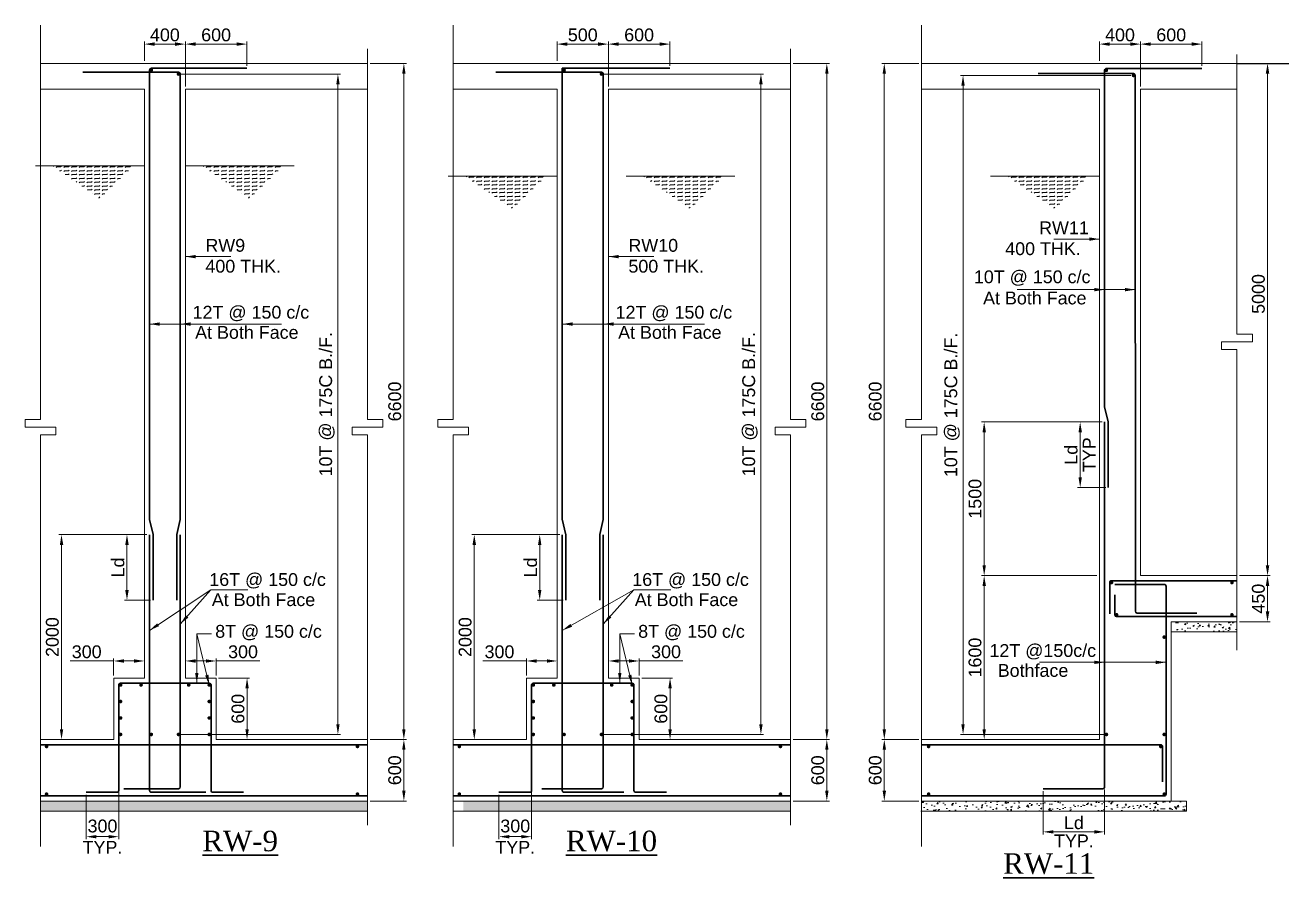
# Model space of a CAD drawing. Header units: millimetres. Extents: x 99112 to 332273, y 431815 to 552227.
# Drawn here: x 265360 to 277627, y 480786 to 489109 of the extents above; entities that cross this region are included whole.
import ezdxf

# ---------------------------------------------------------------- set-up
doc = ezdxf.new("R2010")
doc.units = ezdxf.units.MM
doc.header["$LTSCALE"] = 100
doc.header["$MEASUREMENT"] = 0
doc.linetypes.add('HIDDEN', pattern=[0.375, 0.25, -0.125])
for name, color, linetype, lineweight in [('CONCRETE', 7, 'Continuous', 20), ('DIM', 8, 'Continuous', 13), ('DONUT', 2, 'Continuous', 20), ('MAIN TEXT', 6, 'Continuous', 30), ('P.C.C HATCH', 8, 'Continuous', 20), ('REINF', 4, 'Continuous', 30), ('S- LEVEL', 1, 'Continuous', 25), ('TEXT', 255, 'Continuous', 25), ('WATER LVL', 5, 'HIDDEN', 13)]:
    doc.layers.add(name, color=color, linetype=linetype, lineweight=lineweight)
doc.styles.add('ARIAL', font='arial.ttf')
doc.styles.add('TIMES NEW ROMAN', font='times.ttf', dxfattribs={"width": 0.8, "height": 12})
doc.dimstyles.new('50', dxfattribs={"dimscale": 50, "dimtxt": 2.5, "dimasz": 2, "dimexe": 0.5, "dimexo": 0.5, "dimgap": 0.5, "dimtad": 1, "dimdec": 0, "dimzin": 3, "dimdsep": 46, "dimtxsty": 'ARIAL', "dimcen": 0, "dimdle": 1, "dimclrd": 256, "dimclre": 256, "dimclrt": 7, "dimadec": 0, "dimazin": 0, "dimtfac": 1, "dimtdec": 0, "dimtmove": 0, "dimatfit": 3, "dimfxl": 0, "dimtolj": 1, "dimtzin": 0, "dimlwd": -1, "dimlwe": -1, "dimarcsym": 0})

# ---------------------------------------------------------------- blocks, each defined once
blk = doc.blocks.new('*D481')
at = {"layer": 'DIM', "transparency": 16777216}
for p, q in [((274083, 488736), (273721, 488736)), ((273746, 488636), (273746, 482236)), ((274083, 482136), (273721, 482136))]:
    blk.add_line(p, q, dxfattribs=at)
for points in [[(273763, 488636), (273730, 488636), (273746, 488736)], [(273730, 482236), (273763, 482236), (273746, 482136)]]:
    blk.add_solid(points, dxfattribs=at)
at = {"layer": 'DIM', "color": 7, "transparency": 16777216, "insert": (273658, 485436), "char_height": 125, "attachment_point": 5, "rotation": 90, "style": 'ARIAL'}
blk.add_mtext('\\A1;6600', dxfattribs=at)
blk = doc.blocks.new('*D476')
at = {"layer": 'DIM', "transparency": 16777216}
for p, q in [((275822, 483736), (274696, 483736)), ((274721, 483636), (274721, 482236)), ((275822, 482136), (274696, 482136))]:
    blk.add_line(p, q, dxfattribs=at)
for points in [[(274738, 483636), (274705, 483636), (274721, 483736)], [(274705, 482236), (274738, 482236), (274721, 482136)]]:
    blk.add_solid(points, dxfattribs=at)
at = {"layer": 'DIM', "color": 7, "transparency": 16777216, "insert": (274632, 482936), "char_height": 125, "attachment_point": 5, "rotation": 90, "style": 'ARIAL'}
blk.add_mtext('\\A1;1600', dxfattribs=at)
blk = doc.blocks.new('*D482')
at = {"layer": 'DIM', "transparency": 16777216}
for p, q in [((274083, 482136), (273721, 482136)), ((273746, 482036), (273746, 481636)), ((274083, 481536), (273721, 481536))]:
    blk.add_line(p, q, dxfattribs=at)
for points in [[(273763, 482036), (273730, 482036), (273746, 482136)], [(273730, 481636), (273763, 481636), (273746, 481536)]]:
    blk.add_solid(points, dxfattribs=at)
at = {"layer": 'DIM', "color": 7, "transparency": 16777216, "insert": (273658, 481836), "char_height": 125, "attachment_point": 5, "rotation": 90, "style": 'ARIAL'}
blk.add_mtext('\\A1;600', dxfattribs=at)
blk = doc.blocks.new('*D472')
at = {"layer": 'DIM', "transparency": 16777216}
for p, q in [((275847, 488761), (275847, 488949)), ((276147, 488924), (275947, 488924)), ((276247, 488511), (276247, 488949))]:
    blk.add_line(p, q, dxfattribs=at)
for points in [[(275947, 488941), (275947, 488907), (275847, 488924)], [(276147, 488907), (276147, 488941), (276247, 488924)]]:
    blk.add_solid(points, dxfattribs=at)
at = {"layer": 'DIM', "color": 7, "transparency": 16777216, "insert": (276047, 489013), "char_height": 125, "attachment_point": 5, "style": 'ARIAL'}
blk.add_mtext('\\A1;400', dxfattribs=at)
blk = doc.blocks.new('*D473')
at = {"layer": 'DIM', "transparency": 16777216}
for p, q in [((276247, 488761), (276247, 488949)), ((276347, 488924), (276747, 488924)), ((276847, 488713), (276847, 488949))]:
    blk.add_line(p, q, dxfattribs=at)
for points in [[(276347, 488941), (276347, 488907), (276247, 488924)], [(276747, 488907), (276747, 488941), (276847, 488924)]]:
    blk.add_solid(points, dxfattribs=at)
at = {"layer": 'DIM', "color": 7, "transparency": 16777216, "insert": (276547, 489013), "char_height": 125, "attachment_point": 5, "style": 'ARIAL'}
blk.add_mtext('\\A1;600', dxfattribs=at)
blk = doc.blocks.new('*D479')
at = {"layer": 'DIM', "transparency": 16777216}
for p, q in [((277214, 488736), (277512, 488736)), ((277487, 488636), (277487, 483836)), ((277214, 483736), (277512, 483736))]:
    blk.add_line(p, q, dxfattribs=at)
for points in [[(277504, 488636), (277470, 488636), (277487, 488736)], [(277470, 483836), (277504, 483836), (277487, 483736)]]:
    blk.add_solid(points, dxfattribs=at)
at = {"layer": 'DIM', "color": 7, "transparency": 16777216, "insert": (277398, 486485), "char_height": 125, "attachment_point": 5, "rotation": 90, "style": 'ARIAL'}
blk.add_mtext('\\A1;5000', dxfattribs=at)
blk = doc.blocks.new('*D480')
at = {"layer": 'DIM', "transparency": 16777216}
for p, q in [((277214, 483736), (277512, 483736)), ((277487, 483636), (277487, 483386)), ((277214, 483286), (277512, 483286))]:
    blk.add_line(p, q, dxfattribs=at)
for points in [[(277504, 483636), (277470, 483636), (277487, 483736)], [(277470, 483386), (277504, 483386), (277487, 483286)]]:
    blk.add_solid(points, dxfattribs=at)
at = {"layer": 'DIM', "color": 7, "transparency": 16777216, "insert": (277398, 483511), "char_height": 125, "attachment_point": 5, "rotation": 90, "style": 'ARIAL'}
blk.add_mtext('\\A1;450', dxfattribs=at)
blk = doc.blocks.new('*D483')
at = {"layer": 'DIM', "transparency": 16777216}
for p, q in [((276154, 488618), (274490, 488618)), ((274515, 488518), (274515, 482286)), ((275889, 482186), (274490, 482186))]:
    blk.add_line(p, q, dxfattribs=at)
for points in [[(274531, 488518), (274498, 488518), (274515, 488618)], [(274498, 482286), (274531, 482286), (274515, 482186)]]:
    blk.add_solid(points, dxfattribs=at)
at = {"layer": 'DIM', "color": 7, "transparency": 16777216, "insert": (274408, 485402), "char_height": 125, "attachment_point": 5, "rotation": 90, "style": 'ARIAL'}
blk.add_mtext('\\A1;10T @ 175C B./F.', dxfattribs=at)
blk = doc.blocks.new('*D689')
at = {"layer": 'DIM', "transparency": 16777216}
for p, q in [((266524, 488761), (266524, 488949)), ((266824, 488924), (266624, 488924)), ((266924, 488511), (266924, 488949))]:
    blk.add_line(p, q, dxfattribs=at)
for points in [[(266624, 488941), (266624, 488907), (266524, 488924)], [(266824, 488907), (266824, 488941), (266924, 488924)]]:
    blk.add_solid(points, dxfattribs=at)
at = {"layer": 'DIM', "color": 7, "transparency": 16777216, "insert": (266724, 489013), "char_height": 125, "attachment_point": 5, "style": 'ARIAL'}
blk.add_mtext('\\A1;400', dxfattribs=at)
blk = doc.blocks.new('*D690')
at = {"layer": 'DIM', "transparency": 16777216}
for p, q in [((266924, 488761), (266924, 488949)), ((267024, 488924), (267424, 488924)), ((267524, 488713), (267524, 488949))]:
    blk.add_line(p, q, dxfattribs=at)
for points in [[(267024, 488941), (267024, 488907), (266924, 488924)], [(267424, 488907), (267424, 488941), (267524, 488924)]]:
    blk.add_solid(points, dxfattribs=at)
at = {"layer": 'DIM', "color": 7, "transparency": 16777216, "insert": (267224, 489013), "char_height": 125, "attachment_point": 5, "style": 'ARIAL'}
blk.add_mtext('\\A1;600', dxfattribs=at)
blk = doc.blocks.new('*D688')
at = {"layer": 'DIM', "transparency": 16777216}
for p, q in [((266924, 482761), (266924, 482928)), ((267024, 482903), (267124, 482903)), ((267224, 482761), (267224, 482928)), ((267224, 482903), (267650, 482903))]:
    blk.add_line(p, q, dxfattribs=at)
for points in [[(267024, 482919), (267024, 482886), (266924, 482903)], [(267124, 482886), (267124, 482919), (267224, 482903)]]:
    blk.add_solid(points, dxfattribs=at)
at = {"layer": 'DIM', "color": 7, "transparency": 16777216, "insert": (267487, 482992), "char_height": 125, "attachment_point": 5, "style": 'ARIAL'}
blk.add_mtext('\\A1;300', dxfattribs=at)
blk = doc.blocks.new('*D685')
at = {"layer": 'DIM', "transparency": 16777216}
for p, q in [((268727, 488736), (269082, 488736)), ((269057, 488636), (269057, 482236)), ((268727, 482136), (269082, 482136))]:
    blk.add_line(p, q, dxfattribs=at)
for points in [[(269073, 488636), (269040, 488636), (269057, 488736)], [(269040, 482236), (269073, 482236), (269057, 482136)]]:
    blk.add_solid(points, dxfattribs=at)
at = {"layer": 'DIM', "color": 7, "transparency": 16777216, "insert": (268968, 485436), "char_height": 125, "attachment_point": 5, "rotation": 90, "style": 'ARIAL'}
blk.add_mtext('\\A1;6600', dxfattribs=at)
blk = doc.blocks.new('*D686')
at = {"layer": 'DIM', "transparency": 16777216}
for p, q in [((266882, 488632), (268438, 488632)), ((268413, 488532), (268413, 482286)), ((266882, 482186), (268438, 482186))]:
    blk.add_line(p, q, dxfattribs=at)
for points in [[(268430, 488532), (268397, 488532), (268413, 488632)], [(268397, 482286), (268430, 482286), (268413, 482186)]]:
    blk.add_solid(points, dxfattribs=at)
at = {"layer": 'DIM', "color": 7, "transparency": 16777216, "insert": (268306, 485409), "char_height": 125, "attachment_point": 5, "rotation": 90, "style": 'ARIAL'}
blk.add_mtext('\\A1;10T @ 175C B./F.', dxfattribs=at)
blk = doc.blocks.new('*D687')
at = {"layer": 'DIM', "transparency": 16777216}
for p, q in [((268727, 482136), (269082, 482136)), ((269057, 481636), (269057, 482036)), ((268727, 481536), (269082, 481536))]:
    blk.add_line(p, q, dxfattribs=at)
for points in [[(269073, 482036), (269040, 482036), (269057, 482136)], [(269040, 481636), (269073, 481636), (269057, 481536)]]:
    blk.add_solid(points, dxfattribs=at)
at = {"layer": 'DIM', "color": 7, "transparency": 16777216, "insert": (268968, 481836), "char_height": 125, "attachment_point": 5, "rotation": 90, "style": 'ARIAL'}
blk.add_mtext('\\A1;600', dxfattribs=at)
blk = doc.blocks.new('*D691')
at = {"layer": 'DIM', "transparency": 16777216}
for p, q in [((266549, 484136), (265690, 484136)), ((265715, 482236), (265715, 484036)), ((265842, 482136), (265690, 482136))]:
    blk.add_line(p, q, dxfattribs=at)
for points in [[(265732, 484036), (265699, 484036), (265715, 484136)], [(265699, 482236), (265732, 482236), (265715, 482136)]]:
    blk.add_solid(points, dxfattribs=at)
at = {"layer": 'DIM', "color": 7, "transparency": 16777216, "insert": (265626, 483136), "char_height": 125, "attachment_point": 5, "rotation": 90, "style": 'ARIAL'}
blk.add_mtext('\\A1;2000', dxfattribs=at)
blk = doc.blocks.new('*D692')
at = {"layer": 'DIM', "transparency": 16777216}
for p, q in [((266549, 484136), (266329, 484136)), ((266354, 484036), (266354, 483596)), ((266584, 483496), (266329, 483496))]:
    blk.add_line(p, q, dxfattribs=at)
for points in [[(266371, 484036), (266337, 484036), (266354, 484136)], [(266337, 483596), (266371, 483596), (266354, 483496)]]:
    blk.add_solid(points, dxfattribs=at)
at = {"layer": 'DIM', "color": 7, "transparency": 16777216, "insert": (266266, 483816), "char_height": 125, "attachment_point": 5, "rotation": 90, "style": 'ARIAL'}
blk.add_mtext('\\A1;Ld', dxfattribs=at)
blk = doc.blocks.new('*D693')
at = {"layer": 'DIM', "transparency": 16777216}
for p, q in [((267249, 482736), (267551, 482736)), ((267526, 482636), (267526, 482236)), ((267249, 482136), (267551, 482136))]:
    blk.add_line(p, q, dxfattribs=at)
for points in [[(267543, 482636), (267510, 482636), (267526, 482736)], [(267510, 482236), (267543, 482236), (267526, 482136)]]:
    blk.add_solid(points, dxfattribs=at)
at = {"layer": 'DIM', "color": 7, "transparency": 16777216, "insert": (267438, 482436), "char_height": 125, "attachment_point": 5, "rotation": 90, "style": 'ARIAL'}
blk.add_mtext('\\A1;600', dxfattribs=at)
blk = doc.blocks.new('*D695')
at = {"layer": 'DIM', "transparency": 16777216}
for p, q in [((266224, 482903), (265799, 482903)), ((266224, 482761), (266224, 482928)), ((266424, 482903), (266324, 482903)), ((266524, 482761), (266524, 482928))]:
    blk.add_line(p, q, dxfattribs=at)
for points in [[(266324, 482919), (266324, 482886), (266224, 482903)], [(266424, 482886), (266424, 482919), (266524, 482903)]]:
    blk.add_solid(points, dxfattribs=at)
at = {"layer": 'DIM', "color": 7, "transparency": 16777216, "insert": (265961, 482992), "char_height": 125, "attachment_point": 5, "style": 'ARIAL'}
blk.add_mtext('\\A1;300', dxfattribs=at)
blk = doc.blocks.new('*D712')
at = {"layer": 'DIM', "transparency": 16777216}
for p, q in [((270553, 488761), (270553, 488949)), ((270953, 488924), (270653, 488924)), ((271053, 488511), (271053, 488949))]:
    blk.add_line(p, q, dxfattribs=at)
for points in [[(270653, 488941), (270653, 488907), (270553, 488924)], [(270953, 488907), (270953, 488941), (271053, 488924)]]:
    blk.add_solid(points, dxfattribs=at)
at = {"layer": 'DIM', "color": 7, "transparency": 16777216, "insert": (270803, 489013), "char_height": 125, "attachment_point": 5, "style": 'ARIAL'}
blk.add_mtext('\\A1;500', dxfattribs=at)
blk = doc.blocks.new('*D717')
at = {"layer": 'DIM', "transparency": 16777216}
for p, q in [((271053, 488761), (271053, 488949)), ((271153, 488924), (271553, 488924)), ((271653, 488713), (271653, 488949))]:
    blk.add_line(p, q, dxfattribs=at)
for points in [[(271153, 488941), (271153, 488907), (271053, 488924)], [(271553, 488907), (271553, 488941), (271653, 488924)]]:
    blk.add_solid(points, dxfattribs=at)
at = {"layer": 'DIM', "color": 7, "transparency": 16777216, "insert": (271353, 489013), "char_height": 125, "attachment_point": 5, "style": 'ARIAL'}
blk.add_mtext('\\A1;600', dxfattribs=at)
blk = doc.blocks.new('*D713')
at = {"layer": 'DIM', "transparency": 16777216}
for p, q in [((271053, 482761), (271053, 482928)), ((271153, 482903), (271253, 482903)), ((271353, 482761), (271353, 482928)), ((271353, 482903), (271779, 482903))]:
    blk.add_line(p, q, dxfattribs=at)
for points in [[(271153, 482919), (271153, 482886), (271053, 482903)], [(271253, 482886), (271253, 482919), (271353, 482903)]]:
    blk.add_solid(points, dxfattribs=at)
at = {"layer": 'DIM', "color": 7, "transparency": 16777216, "insert": (271616, 482992), "char_height": 125, "attachment_point": 5, "style": 'ARIAL'}
blk.add_mtext('\\A1;300', dxfattribs=at)
blk = doc.blocks.new('*D714')
at = {"layer": 'DIM', "transparency": 16777216}
for p, q in [((272856, 488736), (273210, 488736)), ((273185, 488636), (273185, 482236)), ((272856, 482136), (273210, 482136))]:
    blk.add_line(p, q, dxfattribs=at)
for points in [[(273202, 488636), (273169, 488636), (273185, 488736)], [(273169, 482236), (273202, 482236), (273185, 482136)]]:
    blk.add_solid(points, dxfattribs=at)
at = {"layer": 'DIM', "color": 7, "transparency": 16777216, "insert": (273097, 485436), "char_height": 125, "attachment_point": 5, "rotation": 90, "style": 'ARIAL'}
blk.add_mtext('\\A1;6600', dxfattribs=at)
blk = doc.blocks.new('*D715')
at = {"layer": 'DIM', "transparency": 16777216}
for p, q in [((271011, 488632), (272567, 488632)), ((272542, 488532), (272542, 482286)), ((271010, 482186), (272567, 482186))]:
    blk.add_line(p, q, dxfattribs=at)
for points in [[(272559, 488532), (272525, 488532), (272542, 488632)], [(272525, 482286), (272559, 482286), (272542, 482186)]]:
    blk.add_solid(points, dxfattribs=at)
at = {"layer": 'DIM', "color": 7, "transparency": 16777216, "insert": (272435, 485409), "char_height": 125, "attachment_point": 5, "rotation": 90, "style": 'ARIAL'}
blk.add_mtext('\\A1;10T @ 175C B./F.', dxfattribs=at)
blk = doc.blocks.new('*D716')
at = {"layer": 'DIM', "transparency": 16777216}
for p, q in [((272856, 482136), (273210, 482136)), ((273185, 481636), (273185, 482036)), ((272856, 481536), (273210, 481536))]:
    blk.add_line(p, q, dxfattribs=at)
for points in [[(273202, 482036), (273169, 482036), (273185, 482136)], [(273169, 481636), (273202, 481636), (273185, 481536)]]:
    blk.add_solid(points, dxfattribs=at)
at = {"layer": 'DIM', "color": 7, "transparency": 16777216, "insert": (273097, 481836), "char_height": 125, "attachment_point": 5, "rotation": 90, "style": 'ARIAL'}
blk.add_mtext('\\A1;600', dxfattribs=at)
blk = doc.blocks.new('*D718')
at = {"layer": 'DIM', "transparency": 16777216}
for p, q in [((270578, 484136), (269719, 484136)), ((269744, 482236), (269744, 484036)), ((269871, 482136), (269719, 482136))]:
    blk.add_line(p, q, dxfattribs=at)
for points in [[(269761, 484036), (269727, 484036), (269744, 484136)], [(269727, 482236), (269761, 482236), (269744, 482136)]]:
    blk.add_solid(points, dxfattribs=at)
at = {"layer": 'DIM', "color": 7, "transparency": 16777216, "insert": (269655, 483136), "char_height": 125, "attachment_point": 5, "rotation": 90, "style": 'ARIAL'}
blk.add_mtext('\\A1;2000', dxfattribs=at)
blk = doc.blocks.new('*D719')
at = {"layer": 'DIM', "transparency": 16777216}
for p, q in [((270578, 484136), (270358, 484136)), ((270383, 484036), (270383, 483596)), ((270613, 483496), (270358, 483496))]:
    blk.add_line(p, q, dxfattribs=at)
for points in [[(270399, 484036), (270366, 484036), (270383, 484136)], [(270366, 483596), (270399, 483596), (270383, 483496)]]:
    blk.add_solid(points, dxfattribs=at)
at = {"layer": 'DIM', "color": 7, "transparency": 16777216, "insert": (270294, 483816), "char_height": 125, "attachment_point": 5, "rotation": 90, "style": 'ARIAL'}
blk.add_mtext('\\A1;Ld', dxfattribs=at)
blk = doc.blocks.new('*D720')
at = {"layer": 'DIM', "transparency": 16777216}
for p, q in [((271378, 482736), (271680, 482736)), ((271655, 482636), (271655, 482236)), ((271378, 482136), (271680, 482136))]:
    blk.add_line(p, q, dxfattribs=at)
for points in [[(271672, 482636), (271638, 482636), (271655, 482736)], [(271638, 482236), (271672, 482236), (271655, 482136)]]:
    blk.add_solid(points, dxfattribs=at)
at = {"layer": 'DIM', "color": 7, "transparency": 16777216, "insert": (271566, 482436), "char_height": 125, "attachment_point": 5, "rotation": 90, "style": 'ARIAL'}
blk.add_mtext('\\A1;600', dxfattribs=at)
blk = doc.blocks.new('*D721')
at = {"layer": 'DIM', "transparency": 16777216}
for p, q in [((270253, 482903), (269827, 482903)), ((270253, 482761), (270253, 482928)), ((270453, 482903), (270353, 482903)), ((270553, 482761), (270553, 482928))]:
    blk.add_line(p, q, dxfattribs=at)
for points in [[(270353, 482919), (270353, 482886), (270253, 482903)], [(270453, 482886), (270453, 482919), (270553, 482903)]]:
    blk.add_solid(points, dxfattribs=at)
at = {"layer": 'DIM', "color": 7, "transparency": 16777216, "insert": (269990, 482992), "char_height": 125, "attachment_point": 5, "style": 'ARIAL'}
blk.add_mtext('\\A1;300', dxfattribs=at)
blk = doc.blocks.new('*D722')
at = {"layer": 'DIM', "transparency": 16777216}
for p, q in [((275822, 485236), (274696, 485236)), ((274721, 483836), (274721, 485136)), ((275822, 483736), (274696, 483736))]:
    blk.add_line(p, q, dxfattribs=at)
for points in [[(274738, 485136), (274705, 485136), (274721, 485236)], [(274705, 483836), (274738, 483836), (274721, 483736)]]:
    blk.add_solid(points, dxfattribs=at)
at = {"layer": 'DIM', "color": 7, "transparency": 16777216, "insert": (274632, 484486), "char_height": 125, "attachment_point": 5, "rotation": 90, "style": 'ARIAL'}
blk.add_mtext('\\A1;1500', dxfattribs=at)
blk = doc.blocks.new('*D881')
at = {"layer": 'DIM', "transparency": 16777216}
for p, q in [((265956, 481596), (265956, 481163)), ((266274, 481679), (266274, 481163)), ((266056, 481188), (266174, 481188))]:
    blk.add_line(p, q, dxfattribs=at)
for points in [[(266056, 481204), (266056, 481171), (265956, 481188)], [(266174, 481171), (266174, 481204), (266274, 481188)]]:
    blk.add_solid(points, dxfattribs=at)
at = {"layer": 'DIM', "color": 7, "transparency": 16777216, "insert": (266115, 481188), "char_height": 125, "attachment_point": 5, "style": 'ARIAL'}
blk.add_mtext('\\A1;300\\PTYP.', dxfattribs=at)
blk = doc.blocks.new('*D882')
at = {"layer": 'DIM', "transparency": 16777216}
for p, q in [((269985, 481596), (269985, 481163)), ((270303, 481679), (270303, 481163)), ((270085, 481188), (270203, 481188))]:
    blk.add_line(p, q, dxfattribs=at)
for points in [[(270085, 481204), (270085, 481171), (269985, 481188)], [(270203, 481171), (270203, 481204), (270303, 481188)]]:
    blk.add_solid(points, dxfattribs=at)
at = {"layer": 'DIM', "color": 7, "transparency": 16777216, "insert": (270144, 481188), "char_height": 125, "attachment_point": 5, "style": 'ARIAL'}
blk.add_mtext('\\A1;300\\PTYP.', dxfattribs=at)
blk = doc.blocks.new('*D883')
at = {"layer": 'DIM', "transparency": 16777216}
for p, q in [((275297, 481631), (275297, 481210)), ((275897, 481648), (275897, 481210)), ((275397, 481235), (275797, 481235))]:
    blk.add_line(p, q, dxfattribs=at)
for points in [[(275397, 481251), (275397, 481218), (275297, 481235)], [(275797, 481218), (275797, 481251), (275897, 481235)]]:
    blk.add_solid(points, dxfattribs=at)
at = {"layer": 'DIM', "color": 7, "transparency": 16777216, "char_height": 125, "attachment_point": 5, "style": 'ARIAL'}
for s, insert in [('\\A1;Ld', (275597, 481323)), ('TYP.', (275597, 481147))]:
    blk.add_mtext(s, dxfattribs=dict(at, insert=insert))
blk = doc.blocks.new('*D884')
at = {"layer": 'DIM', "transparency": 16777216}
for p, q in [((275872, 485236), (275633, 485236)), ((275658, 485136), (275658, 484696)), ((275907, 484596), (275633, 484596))]:
    blk.add_line(p, q, dxfattribs=at)
for points in [[(275675, 485136), (275642, 485136), (275658, 485236)], [(275642, 484696), (275675, 484696), (275658, 484596)]]:
    blk.add_solid(points, dxfattribs=at)
at = {"layer": 'DIM', "color": 7, "transparency": 16777216, "char_height": 125, "attachment_point": 5, "rotation": 90, "style": 'ARIAL'}
for s, insert in [('TYP', (275746, 484916)), ('\\A1;Ld', (275570, 484916))]:
    blk.add_mtext(s, dxfattribs=dict(at, insert=insert))

msp = doc.modelspace()

# ---------------------------------------------------------------- hatches: boundary and pattern name
at = {"layer": 'P.C.C HATCH'}
h = msp.add_hatch(dxfattribs=at)
h.set_pattern_fill('AR-CONC', color=256, scale=20, style=0)
h.set_pattern_definition([(50, (-38178.86, 26365.67), (143.452037, -12.550427), [15, -165]), (355, (-38178.86, 26365.67), (-27.750267, 150.438427), [12, -132]), (100.4514, (-38166.91, 26364.62), (115.701876, 137.88791), [12.748038, -140.228422]), (46.1842, (-38178.86, 26405.67), (213.44821, -33.103803), [22.5, -247.5]), (96.6356, (-38161.07, 26402.91), (186.93254, 194.823574), [19.12206, -210.3426]), (351.1842, (-38178.86, 26405.67), (186.93239, 194.82372), [18, -198]), (21, (-38158.86, 26395.67), (119.38141, -80.523778), [15, -165]), (326, (-38158.86, 26395.67), (48.663066, 145.03001), [12, -132]), (71.4514, (-38148.91, 26388.96), (168.044526, 64.5061), [12.748038, -140.228422]), (37.5, (-38178.86, 26365.67), (2.431971, 66.578771), [0, -130.4, 0, -134, 0, -132.5]), (7.5, (-38178.86, 26365.67), (52.6139075, 78.882342), [0, -76.4, 0, -127.4, 0, -50.5]), (327.5, (-38223.46, 26365.67), (106.764487, -4.5109743), [0, -50, 0, -156, 0, -207]), (317.5, (-38243.46, 26365.67), (116.637234, 20.020996), [0, -65, 0, -103.6, 0, -147])])
h.paths.add_polyline_path([(277188.8, 483285.7), (276546.6, 483285.7), (276546.6, 483185.7), (277188.8, 483185.7)])
h = msp.add_hatch(dxfattribs=at)
h.set_pattern_fill('AR-CONC', color=256, scale=20, style=0)
h.set_pattern_definition([(50, (201596.95, 509170.81), (143.45204, -12.55043), [15, -165]), (355, (201596.95, 509170.8), (-27.75027, 150.43843), [12, -132]), (100.4514, (201608.9, 509169.76), (115.70188, 137.8879), [12.74804, -140.22842]), (46.1842, (201596.95, 509210.8), (213.4482, -33.1038), [22.5, -247.5]), (96.6356, (201614.73, 509208.05), (186.93254, 194.8236), [19.12206, -210.3426]), (351.1842, (201596.95, 509210.8), (186.9324, 194.8237), [18, -198]), (21, (201616.95, 509200.81), (119.38141, -80.52378), [15, -165]), (326, (201616.95, 509200.8), (48.66307, 145.03), [12, -132]), (71.4514, (201626.9, 509194.1), (168.04453, 64.5061), [12.74804, -140.22842]), (37.5, (201596.946, 509170.806), (2.43197, 66.57877), [0, -130.4, 0, -134, 0, -132.5]), (7.5, (201596.946, 509170.806), (52.61391, 78.88234), [0, -76.4, 0, -127.4, 0, -50.5]), (327.5, (201552.346, 509170.806), (106.764487, -4.510974), [0, -50, 0, -156, 0, -207]), (317.5, (201532.35, 509170.81), (116.63723, 20.021), [0, -65, 0, -103.6, 0, -147])])
h.paths.add_polyline_path([(268702, 481535.7), (265510, 481535.7), (265510, 481435.7), (268702, 481435.7)])
h.paths.add_polyline_path([(268872.9, 481666.2), (268872.9, 482005.2), (269063, 482005.2), (269063, 481666.2)], flags=9)
h = msp.add_hatch(dxfattribs=at)
h.set_pattern_fill('AR-CONC', color=256, scale=20, style=0)
h.set_pattern_definition([(50, (205725.65, 509170.81), (143.45204, -12.55043), [15, -165]), (355, (205725.65, 509170.8), (-27.75027, 150.43843), [12, -132]), (100.4514, (205737.6, 509169.76), (115.70188, 137.8879), [12.74804, -140.22842]), (46.1842, (205725.65, 509210.8), (213.4482, -33.1038), [22.5, -247.5]), (96.6356, (205743.44, 509208.05), (186.93254, 194.8236), [19.12206, -210.3426]), (351.1842, (205725.65, 509210.8), (186.9324, 194.8237), [18, -198]), (21, (205745.65, 509200.81), (119.38141, -80.52378), [15, -165]), (326, (205745.65, 509200.8), (48.66307, 145.03), [12, -132]), (71.4514, (205755.6, 509194.1), (168.04453, 64.5061), [12.74804, -140.22842]), (37.5, (205725.65, 509170.806), (2.43197, 66.57877), [0, -130.4, 0, -134, 0, -132.5]), (7.5, (205725.65, 509170.806), (52.61391, 78.88234), [0, -76.4, 0, -127.4, 0, -50.5]), (327.5, (205681.05, 509170.806), (106.764487, -4.510974), [0, -50, 0, -156, 0, -207]), (317.5, (205661.05, 509170.81), (116.63723, 20.021), [0, -65, 0, -103.6, 0, -147])])
h.paths.add_polyline_path([(272830.7, 481535.7), (269638.7, 481535.7), (269638.7, 481435.7), (272830.7, 481435.7)])
h.paths.add_polyline_path([(273001.6, 481666.2), (273001.6, 482005.2), (273191.7, 482005.2), (273191.7, 481666.2)], flags=9)
h = msp.add_hatch(dxfattribs=at)
h.set_pattern_fill('AR-CONC', color=256, scale=20, style=0)
h.set_pattern_definition([(50, (201693.83, 509170.81), (143.45204, -12.55043), [15, -165]), (355, (201693.83, 509170.8), (-27.75027, 150.43843), [12, -132]), (100.4514, (201705.78, 509169.76), (115.70188, 137.8879), [12.74804, -140.22842]), (46.1842, (201693.83, 509210.8), (213.4482, -33.1038), [22.5, -247.5]), (96.6356, (201711.61, 509208.05), (186.93254, 194.8236), [19.12206, -210.3426]), (351.1842, (201693.83, 509210.8), (186.9324, 194.8237), [18, -198]), (21, (201713.83, 509200.81), (119.38141, -80.52378), [15, -165]), (326, (201713.83, 509200.8), (48.66307, 145.03), [12, -132]), (71.4514, (201723.77, 509194.1), (168.04453, 64.5061), [12.74804, -140.22842]), (37.5, (201693.826, 509170.806), (2.43197, 66.57877), [0, -130.4, 0, -134, 0, -132.5]), (7.5, (201693.826, 509170.806), (52.61391, 78.88234), [0, -76.4, 0, -127.4, 0, -50.5]), (327.5, (201649.226, 509170.806), (106.764487, -4.510974), [0, -50, 0, -156, 0, -207]), (317.5, (201629.23, 509170.81), (116.63723, 20.021), [0, -65, 0, -103.6, 0, -147])])
h.paths.add_polyline_path([(276696.6, 481535.7), (274107.9, 481535.7), (274107.9, 481435.7), (276696.6, 481435.7)])
at = {"layer": 'WATER LVL'}
h = msp.add_hatch(dxfattribs=at)
h.set_pattern_fill('FLEX', color=256, scale=150, style=0)
h.set_pattern_definition([(0, (10969.292, 2e-10), (0, 37.5), [37.5, -37.5]), (45, (11006.792, 2e-10), (2e-15, 37.5), [9.375, -34.2830087, 9.375, -53.0330086])])
h.paths.add_polyline_path([(265626.1, 487735.7), (266417.3, 487735.7), (266088.9, 487415.8)])
h = msp.add_hatch(dxfattribs=at)
h.set_pattern_fill('FLEX', color=256, scale=150, style=0)
h.set_pattern_definition([(0, (12432.04, 2e-10), (0, 37.5), [37.5, -37.5]), (45, (12469.54, 2e-10), (2e-15, 37.5), [9.375, -34.2830087, 9.375, -53.0330086])])
h.paths.add_polyline_path([(267088.9, 487735.7), (267880, 487735.7), (267551.6, 487415.8)])
h = msp.add_hatch(dxfattribs=at)
h.set_pattern_fill('FLEX', color=256, scale=150, style=0)
h.set_pattern_definition([(0, (14998, -100), (0, 37.5), [37.5, -37.5]), (45, (15035.498, -100), (2e-15, 37.5), [9.375, -34.2830087, 9.375, -53.0330086])])
h.paths.add_polyline_path([(269654.8, 487635.7), (270446, 487635.7), (270117.6, 487315.8)])
h = msp.add_hatch(dxfattribs=at)
h.set_pattern_fill('FLEX', color=256, scale=150, style=0)
h.set_pattern_definition([(0, (16732.706, -100), (0, 37.5), [37.5, -37.5]), (45, (16770.206, -100), (2e-15, 37.5), [9.375, -34.2830087, 9.375, -53.0330086])])
h.paths.add_polyline_path([(271389.6, 487635.7), (272180.7, 487635.7), (271852.3, 487315.8)])
h = msp.add_hatch(dxfattribs=at)
h.set_pattern_fill('FLEX', color=256, scale=150, style=0)
h.set_pattern_definition([(0, (20291.583, -100), (0, 37.5), [37.5, -37.5]), (45, (20329.083, -100), (2e-15, 37.5), [9.375, -34.2830087, 9.375, -53.0330086])])
h.paths.add_polyline_path([(274948.4, 487635.7), (275739.6, 487635.7), (275411.2, 487315.8)])

# ---------------------------------------------------------------- linework, layer by layer
at = {"layer": 'CONCRETE'}
for p, q in [((265510, 488735.7, 389.1), (268702, 488735.7, 389.1)), ((269538.7, 488735.7, 389.1), (272830.7, 488735.7, 389.1)), ((274107.9, 488735.7, 389.1), (275846.6, 488735.7, 389.1)), ((277188.8, 488735.7, 389.1), (275846.6, 488735.7, 389.1)), ((265510, 488485.7, 389.1), (266524.3, 488485.7, 389.1)), ((266524.3, 482735.7, 389.1), (266524.3, 488485.7, 389.1)), ((266924.3, 482735.7, 389.1), (266924.3, 488485.7, 389.1)), ((266924.3, 488485.7, 389.1), (268702, 488485.7, 389.1)), ((269538.7, 488485.7, 389.1), (270553, 488485.7, 389.1)), ((270553, 482735.7, 389.1), (270553, 488485.7, 389.1)), ((271053, 482735.7, 389.1), (271053, 488485.7, 389.1)), ((271053, 488485.7, 389.1), (272830.7, 488485.7, 389.1)), ((274107.9, 488485.7, 389.1), (275846.6, 488485.7, 389.1)), ((275846.6, 488485.7, 389.1), (275846.6, 482135.7, 389.1)), ((276246.6, 488485.7, 389.1), (277188.8, 488485.7, 389.1)), ((276246.6, 488485.7, 389.1), (276246.6, 483735.7, 389.1)), ((276246.6, 483735.7, 389.1), (277188.8, 483735.7, 389.1)), ((277188.8, 483735.7, 389.1), (276246.6, 483735.7, 389.1)), ((276546.6, 483285.7, 389.1), (276546.6, 481535.7, 389.1)), ((277188.8, 483285.7, 389.1), (276546.6, 483285.7, 389.1)), ((277188.8, 483185.7, 389.1), (276546.6, 483185.7, 389.1)), ((266224.3, 482135.7, 389.1), (266224.3, 482735.7, 389.1)), ((266224.3, 482735.7, 389.1), (266524.3, 482735.7, 389.1)), ((266924.3, 482735.7, 389.1), (267224.3, 482735.7, 389.1)), ((267224.3, 482135.7, 389.1), (267224.3, 482735.7, 389.1)), ((270253, 482135.7, 389.1), (270253, 482735.7, 389.1)), ((270253, 482735.7, 389.1), (270553, 482735.7, 389.1)), ((271053, 482735.7, 389.1), (271353, 482735.7, 389.1)), ((271353, 482135.7, 389.1), (271353, 482735.7, 389.1)), ((265510, 482135.7, 389.1), (266224.3, 482135.7, 389.1)), ((267224.3, 482135.7, 389.1), (268702, 482135.7, 389.1)), ((269538.7, 482135.7, 389.1), (270253, 482135.7, 389.1)), ((271353, 482135.7, 389.1), (272830.7, 482135.7, 389.1)), ((274107.9, 482135.7, 389.1), (275846.6, 482135.7, 389.1)), ((265510, 481535.7, 389.1), (268702, 481535.7, 389.1)), ((269538.7, 481535.7, 389.1), (272830.7, 481535.7, 389.1)), ((274107.9, 481535.7, 389.1), (276696.6, 481535.7, 389.1)), ((276696.6, 481535.7, 389.1), (276696.6, 481435.7, 389.1)), ((268702, 481435.7, 389.1), (265510, 481435.7, 389.1)), ((272830.7, 481435.7, 389.1), (269538.7, 481435.7, 389.1)), ((276696.6, 481435.7, 389.1), (274107.9, 481435.7, 389.1))]:
    msp.add_line(p, q, dxfattribs=at)
at = {"layer": 'CONCRETE', "color": 5, "lineweight": 9, "elevation": 389.1}
for points in [[(265510, 489109.2), (265510, 485260.6), (265360, 485260.6), (265360, 485185.6), (265660, 485185.6), (265660, 485110.6), (265510, 485110.6), (265510, 481091.6)], [(269538.7, 489109.2), (269538.7, 485260.6), (269388.7, 485260.6), (269388.7, 485185.6), (269688.7, 485185.6), (269688.7, 485110.6), (269538.7, 485110.6), (269538.7, 481091.6)], [(274107.9, 489109.2), (274107.9, 485260.6), (273957.9, 485260.6), (273957.9, 485185.6), (274257.9, 485185.6), (274257.9, 485110.6), (274107.9, 485110.6), (274107.9, 481091.6)], [(268702, 488878.9), (268702, 485260.6), (268852, 485260.6), (268852, 485185.6), (268552, 485185.6), (268552, 485110.6), (268702, 485110.6), (268702, 481300.9)], [(272830.7, 488878.9), (272830.7, 485260.6), (272980.7, 485260.6), (272980.7, 485185.6), (272680.7, 485185.6), (272680.7, 485110.6), (272830.7, 485110.6), (272830.7, 481300.9)], [(277188.8, 488822.9), (277188.8, 486092.9), (277338.8, 486092.9), (277338.8, 486017.9), (277038.8, 486017.9), (277038.8, 485942.9), (277188.8, 485942.9), (277188.8, 483008)]]:
    msp.add_lwpolyline(points, dxfattribs=at)
at = {"layer": 'DONUT', "const_width": 17.5}
for points, elevation in [([(266600.6, 488670.1, -1), (266583.1, 488670.1, -1)], 401.4), ([(266865.7, 488631.8, -1), (266848.2, 488631.8, -1)], 401.4), ([(270629.3, 488670.1, -1), (270611.8, 488670.1, -1)], 401.4), ([(270994.5, 488631.8, -1), (270977, 488631.8, -1)], 401.4), ([(275905.1, 488668.2, 1), (275922.6, 488668.2, 1)], 401.4), ([(276170.3, 488618.2, 1), (276187.8, 488618.2, 1)], 401.4), ([(275972.8, 483668.2, -1), (275955.3, 483668.2, -1)], 389.1), ([(277148.5, 483668.2, -1), (277131, 483668.2, -1)], 389.1), ([(276022.9, 483353.2, 1), (276005.4, 483353.2, 1)], 389.1), ([(277148.5, 483353.2, 1), (277131, 483353.2, 1)], 389.1), ([(276487.5, 483135.7, -1), (276470, 483135.7, -1)], 389.1), ([(266300.5, 482668.2, -1), (266283, 482668.2, -1)], 389.1), ([(266483, 482668.2, 1), (266500.5, 482668.2, 1)], 389.1), ([(266965.6, 482668.2, -1), (266948.1, 482668.2, -1)], 389.1), ([(267165.6, 482668.2, -1), (267148.1, 482668.2, -1)], 389.1), ([(270329.3, 482668.2, -1), (270311.8, 482668.2, -1)], 389.1), ([(270511.7, 482668.2, 1), (270529.2, 482668.2, 1)], 389.1), ([(271094.3, 482668.2, -1), (271076.8, 482668.2, -1)], 389.1), ([(271294.3, 482668.2, -1), (271276.8, 482668.2, -1)], 389.1), ([(266300.5, 482507.4, -1), (266283, 482507.4, -1)], 389.1), ([(267165.6, 482507.4, -1), (267148.1, 482507.4, -1)], 389.1), ([(270329.3, 482507.4, -1), (270311.8, 482507.4, -1)], 389.1), ([(271294.3, 482507.4, -1), (271276.8, 482507.4, -1)], 389.1), ([(266300.5, 482346.5, -1), (266283, 482346.5, -1)], 389.1), ([(267165.6, 482346.5, -1), (267148.1, 482346.5, -1)], 389.1), ([(270329.3, 482346.5, -1), (270311.8, 482346.5, -1)], 389.1), ([(271294.3, 482346.5, -1), (271276.8, 482346.5, -1)], 389.1), ([(265578.1, 482068.2, -1), (265560.6, 482068.2, -1)], 401.4), ([(266300.5, 482185.7, -1), (266283, 482185.7, -1)], 389.1), ([(266600.5, 482185.6, -1), (266583, 482185.6, -1)], 389.1), ([(266865.5, 482185.7, -1), (266848, 482185.7, -1)], 389.1), ([(267165.6, 482185.7, -1), (267148.1, 482185.7, -1)], 389.1), ([(268612.8, 482068.2, -1), (268595.3, 482068.2, -1)], 401.4), ([(269606.8, 482068.2, -1), (269589.3, 482068.2, -1)], 401.4), ([(270329.3, 482185.7, -1), (270311.8, 482185.7, -1)], 389.1), ([(270629.3, 482185.6, -1), (270611.8, 482185.6, -1)], 389.1), ([(270994.2, 482185.7, -1), (270976.7, 482185.7, -1)], 389.1), ([(271294.3, 482185.7, -1), (271276.8, 482185.7, -1)], 389.1), ([(272741.5, 482068.2, -1), (272724, 482068.2, -1)], 401.4), ([(274170, 482068.2, 1), (274187.5, 482068.2, 1)], 778.2), ([(275922.9, 482185.7, -1), (275905.4, 482185.7, -1)], 389.1), ([(276435.3, 482068.2, 1), (276452.8, 482068.2, 1)], 401.4), ([(265578.1, 481603.2, -1), (265560.6, 481603.2, -1)], 401.4), ([(265578.1, 481603.2, -1), (265560.6, 481603.2, -1)], 401.4), ([(268612.8, 481603.2, -1), (268595.3, 481603.2, -1)], 401.4), ([(269606.8, 481603.2, -1), (269589.3, 481603.2, -1)], 401.4), ([(269606.8, 481603.2, -1), (269589.3, 481603.2, -1)], 401.4), ([(272741.5, 481603.2, -1), (272724, 481603.2, -1)], 401.4), ([(274170, 481603.2, 1), (274187.5, 481603.2, 1)], 778.2), ([(274170, 481603.2, 1), (274187.5, 481603.2, 1)], 778.2), ([(276470.3, 481603.2, 1), (276487.8, 481603.2, 1)], 401.4), ([(276470.3, 481603.2, 1), (276487.8, 481603.2, 1)], 401.4)]:
    msp.add_lwpolyline(points, format="xyb", close=True, dxfattribs=dict(at, elevation=elevation))
msp.add_lwpolyline([(276487.5, 482185.7, -1), (276470, 482185.7, -1)], format="xyb", close=True, dxfattribs=at)
at = {"layer": 'REINF', "elevation": 389.1}
for points in [[(265924.3, 488649.3), (266857, 488649.3, -0.414238), (266874.5, 488631.8), (266874.3, 484287.9, -0.0573577), (266873.9, 484284), (266839.7, 484137.7, 0.057371), (266839.3, 484133.7), (266839.3, 483495.7)], [(267524.4, 488687.6), (266591.9, 488687.6, 0.4141896), (266574.4, 488670.1), (266574.3, 484287.7, 0.057371), (266574.8, 484283.7), (266608.9, 484137.7, -0.057371), (266609.3, 484133.7), (266609.3, 483495.7)], [(269953, 488649.3), (270985.7, 488649.3, -0.414238), (271003.2, 488631.8), (271003, 484287.9, -0.0573577), (271002.6, 484284), (270968.4, 484137.7, 0.057371), (270968, 484133.7), (270968, 483495.7)], [(275246.6, 488635.7), (276179, 488635.7, -0.4141896), (276196.5, 488618.2), (276196.6, 483388.2, 0.4142096), (276214.1, 483370.7), (276796.6, 483370.7)], [(276846.6, 488685.7), (275913.9, 488685.7, 0.414238), (275896.4, 488668.2), (275896.5, 485388, 0.0573577), (275897, 485383.5), (275931, 485237.9, -0.0573676), (275931.5, 485233.4), (275931.5, 484595.7)], [(275896.5, 485235.7), (275896.7, 481673.2, -0.414234), (275879.2, 481655.7), (275296.7, 481655.7)], [(266874.3, 484135.7), (266874.3, 481673.2, -0.4142019), (266856.8, 481655.7), (266324.3, 481655.7)], [(266574.3, 484135.7), (266574.3, 481638.2, 0.4142375), (266591.8, 481620.7), (267124.3, 481620.7)], [(271003, 484135.7), (271003, 481673.2, -0.4142019), (270985.5, 481655.7), (270403, 481655.7)], [(270603, 484135.7), (270603, 481638.2, 0.4142375), (270620.5, 481620.7), (271203, 481620.7)], [(275946.6, 483362.1), (275946.6, 483668.2, -0.4142252), (275964.1, 483685.7), (277189.7, 483685.7)], [(275996.6, 483650.7), (276476.6, 483650.7, -0.4142136), (276496.6, 483630.7), (276496.6, 481603.2, -0.4142136), (276479.1, 481585.7), (274107.9, 481585.7)], [(275996.6, 483547.8), (275996.6, 483353.2, 0.4142019), (276014.1, 483335.7), (277189.7, 483335.7)], [(265956.3, 481620.7), (266256.8, 481620.7, 0.4142136), (266274.3, 481638.2), (266274.3, 482668.2, -0.4142136), (266291.8, 482685.7), (267156.8, 482685.7, -0.4142136), (267174.3, 482668.2), (267174.3, 481638.2, 0.4142136), (267191.8, 481620.7), (267491.3, 481620.7)], [(269985, 481620.7), (270285.5, 481620.7, 0.4142136), (270303, 481638.2), (270303, 482668.2, -0.4142136), (270320.5, 482685.7), (271285.5, 482685.7, -0.4142136), (271303, 482668.2), (271303, 481638.2, 0.4142136), (271320.5, 481620.7), (271620, 481620.7)], [(276461.6, 481724.8), (276461.6, 482068.2, 0.4142136), (276444.1, 482085.7), (274107.9, 482085.7)]]:
    msp.add_lwpolyline(points, format="xyb", dxfattribs=at)
for points in [[(271653.1, 488687.6), (270603.1, 488687.6), (270603, 484285.7), (270638, 484135.7), (270638, 483495.7)], [(265510, 482085.7), (268702, 482085.7)], [(269538.7, 482085.7), (272830.7, 482085.7)], [(265510, 481585.7), (268702, 481585.7)], [(269538.7, 481585.7), (272830.7, 481585.7)]]:
    msp.add_lwpolyline(points, dxfattribs=at)
at = {"layer": 'S- LEVEL', "ltscale": 1000, "elevation": 389.1}
msp.add_lwpolyline([(277188.8, 488735.7), (277834.9, 488735.7), (277834.9, 488325.1), (279786.6, 488325.1)], dxfattribs=at)
at = {"layer": 'WATER LVL', "ltscale": 0.25}
for p, q in [((265461.6, 487735.7, 389.1), (266524.3, 487735.7, 389.1)), ((266924.3, 487735.7, 389.1), (267987, 487735.7, 389.1)), ((269490.3, 487635.7, 389.1), (270553, 487635.7, 389.1)), ((271225, 487635.7, 389.1), (272287.7, 487635.7, 389.1)), ((274783.8, 487635.7, 389.1), (275846.6, 487635.7, 389.1))]:
    msp.add_line(p, q, dxfattribs=at)

# ---------------------------------------------------------------- texts
at = {"layer": 'MAIN TEXT', "style": 'TIMES NEW ROMAN'}
for s, p in [('%%URW-9', (267090.3, 481046, 388.2)), ('%%URW-10', (270639, 481046, 388.2)), ('%%URW-11', (274906.7, 480825.8, 388.2))]:
    msp.add_text(s, height=200, rotation=0.00358, dxfattribs=at).set_placement(p)
at = {"layer": 'TEXT', "style": 'ARIAL'}
for s, rotation, p in [('RW11', 360, (275257.1, 487068.4, 389.1)), ('RW9', 0, (267119.7, 486897.2, 389.1)), ('RW10', 0, (271248.4, 486897.2, 389.1)), ('400 THK.', 360, (274926.5, 486864.6, 389.1)), ('400 THK.', 0, (267119.7, 486693.4, 389.1)), ('500 THK.', 0, (271248.4, 486693.4, 389.1))]:
    msp.add_text(s, height=125, rotation=rotation, dxfattribs=at).set_placement(p)
for s, p in [('10T @ 150 c/c', (274620.6, 486590, 389.1)), ('At Both Face', (274710.5, 486383.3, 389.1)), ('12T @ 150 c/c', (266994.7, 486244.2, 389.1)), ('12T @ 150 c/c', (271123.4, 486244.2, 389.1)), ('At Both Face', (267019.6, 486047.7, 389.1)), ('At Both Face', (271148.3, 486047.7, 389.1)), ('16T @ 150 c/c', (267157.3, 483635.1, 389.1)), ('16T @ 150 c/c', (271286, 483635.1, 389.1)), ('At Both Face', (267182.2, 483438.6, 389.1)), ('At Both Face', (271310.9, 483438.6, 389.1)), ('8T @ 150 c/c', (267215.2, 483129.6, 389.1)), ('8T @ 150 c/c', (271343.9, 483129.6, 389.1)), ('12T @150c/c ', (274772.6, 482942.4)), ('Bothface', (274853.4, 482747.9))]:
    msp.add_text(s, height=125, dxfattribs=at).set_placement(p)

# ---------------------------------------------------------------- dimensions: what is measured, and where the dimension line sits
at = {"layer": 'DIM'}
for base, p1, p2, picture, middle in [((266524.3, 488924.1, 389.1), (266924.3, 488485.7, 389.1), (266524.3, 488735.7, 389.1), '*D689', (266724.3, 489013, 389.1)), ((267524.4, 488924.1, 389.1), (266924.3, 488735.7, 389.1), (267524.4, 488687.6, 389.1), '*D690', (267224.3, 489013, 389.1)), ((270553, 488924.1, 389.1), (271053, 488485.7, 389.1), (270553, 488735.7, 389.1), '*D712', (270803, 489013, 389.1)), ((271653.1, 488924.1, 389.1), (271053, 488735.7, 389.1), (271653.1, 488687.6, 389.1), '*D717', (271353, 489013, 389.1)), ((275846.6, 488924.1, 389.1), (276246.6, 488485.7, 389.1), (275846.6, 488735.7, 389.1), '*D472', (276046.6, 489013, 389.1)), ((276846.7, 488924.1, 389.1), (276246.6, 488735.7, 389.1), (276846.7, 488687.6, 389.1), '*D473', (276546.6, 489013, 389.1)), ((266224.3, 482902.6), (266524.3, 482735.7, 389.1), (266224.3, 482735.7, 389.1), '*D695', (265961.5, 482991.5)), ((267224.3, 482902.6), (266924.3, 482735.7, 389.1), (267224.3, 482735.7, 389.1), '*D688', (267487.1, 482991.5)), ((270253, 482902.6), (270553, 482735.7, 389.1), (270253, 482735.7, 389.1), '*D721', (269990.2, 482991.5)), ((271353, 482902.6), (271053, 482735.7, 389.1), (271353, 482735.7, 389.1), '*D713', (271615.8, 482991.5))]:
    dim = msp.add_linear_dim(base=base, p1=p1, p2=p2, dimstyle='50', dxfattribs=at)
    dim.commit()
    dim.dimension.update_dxf_attribs({"geometry": picture, "text_midpoint": middle})
for base, p1, p2, picture, middle in [((269056.8, 482135.7, 389.1), (268702, 488735.7, 389.1), (268702, 482135.7, 389.1), '*D685', (268967.9, 485435.7, 389.1)), ((273185.5, 482135.7, 389.1), (272830.7, 488735.7, 389.1), (272830.7, 482135.7, 389.1), '*D714', (273096.6, 485435.7, 389.1)), ((273746.4, 482135.7, 389.1), (274107.9, 488735.7, 389.1), (274107.9, 482135.7, 389.1), '*D481', (273657.5, 485435.7, 389.1)), ((274721.2, 485235.7), (275846.6, 483735.7, 389.1), (275846.6, 485235.7, 389.1), '*D722', (274632.4, 484485.7)), ((265715.3, 484135.7), (265867.2, 482135.7, 389.1), (266574.3, 484135.7, 389.1), '*D691', (265626.5, 483135.7)), ((269744, 484135.7), (269895.9, 482135.7, 389.1), (270603, 484135.7, 389.1), '*D718', (269655.2, 483135.7)), ((274721.2, 482135.7, 389.1), (275846.6, 483735.7, 389.1), (275846.6, 482135.7, 389.1), '*D476', (274632.4, 482935.7, 389.1)), ((277486.9, 483285.7, 389.1), (277188.8, 483735.7, 389.1), (277188.8, 483285.7, 389.1), '*D480', (277398, 483510.7, 389.1)), ((267526.4, 482135.7), (267224.3, 482735.7, 389.1), (267224.3, 482135.7, 389.1), '*D693', (267437.6, 482435.7)), ((271655.1, 482135.7), (271353, 482735.7, 389.1), (271353, 482135.7, 389.1), '*D720', (271566.3, 482435.7)), ((269056.8, 482135.7, 389.1), (268702, 481535.7, 389.1), (268702, 482135.7, 389.1), '*D687', (268967.9, 481835.7, 389.1)), ((273185.5, 482135.7, 389.1), (272830.7, 481535.7, 389.1), (272830.7, 482135.7, 389.1), '*D716', (273096.6, 481835.7, 389.1)), ((273746.4, 481535.7, 389.1), (274107.9, 482135.7, 389.1), (274107.9, 481535.7, 389.1), '*D482', (273657.5, 481835.7, 389.1))]:
    dim = msp.add_linear_dim(base=base, p1=p1, p2=p2, angle=90, dimstyle='50', dxfattribs=at)
    dim.commit()
    dim.dimension.update_dxf_attribs({"geometry": picture, "text_midpoint": middle})
dim = msp.add_linear_dim(base=(277486.9, 483735.7, 389.1), p1=(277188.8, 488735.7, 389.1), p2=(277188.8, 483735.7, 389.1), angle=90, dimstyle='50', dxfattribs=at)
dim.commit()
dim.dimension.update_dxf_attribs({"geometry": '*D479', "text_midpoint": (277486.9, 486485.2, 389.1), "dimtype": 160})
for base, p1, p2, text, picture, middle in [((268413.3, 482185.7, 12.3), (266857, 488631.8, 401.4), (266856.8, 482185.7, 389.1), '10T @ 175C B./F.', '*D686', (268306.3, 485408.8, 12.3)), ((272542, 482185.7, 12.3), (270985.7, 488631.8, 401.4), (270985.5, 482185.7, 389.1), '10T @ 175C B./F.', '*D715', (272435, 485408.8, 12.3)), ((274514.8, 482185.7, 12.3), (276179, 488618.2, 401.4), (275914.1, 482185.7, 389.1), '10T @ 175C B./F.', '*D483', (274407.8, 485402, 12.3)), ((275658.4, 484595.7), (275896.5, 485235.7, 389.1), (275931.5, 484595.7, 389.1), 'Ld\\XTYP', '*D884', (275658.4, 484915.7)), ((266354, 483495.7), (266574.3, 484135.7, 389.1), (266609.3, 483495.7, 389.1), 'Ld', '*D692', (266265.5, 483815.7)), ((270382.7, 483495.7), (270603, 484135.7, 389.1), (270638, 483495.7, 389.1), 'Ld', '*D719', (270294.2, 483815.7))]:
    dim = msp.add_linear_dim(base=base, p1=p1, p2=p2, angle=90, text=text, dimstyle='50', dxfattribs=at)
    dim.commit()
    dim.dimension.update_dxf_attribs({"geometry": picture, "text_midpoint": middle})
for base, p1, p2, picture, middle in [((266274.3, 481187.7), (265956.3, 481620.7, 389.1), (266274.3, 481703.6, 389.1), '*D881', (266115.3, 481187.7)), ((270303, 481187.7), (269985, 481620.7, 389.1), (270303, 481703.6, 389.1), '*D882', (270144, 481187.7))]:
    dim = msp.add_linear_dim(base=base, p1=p1, p2=p2, text='300\\XTYP.', dimstyle='50', dxfattribs=at)
    dim.commit()
    dim.dimension.update_dxf_attribs({"geometry": picture, "text_midpoint": middle, "dimtype": 160})
dim = msp.add_linear_dim(base=(275896.7, 481234.8), p1=(275296.7, 481655.7, 389.1), p2=(275896.7, 481673.2, 389.1), text='Ld\\XTYP.', dimstyle='50', dxfattribs=at)
dim.commit()
dim.dimension.update_dxf_attribs({"geometry": '*D883', "text_midpoint": (275596.7, 481234.8)})

# ---------------------------------------------------------------- leaders
for points in [[(275846.6, 487020.8, 389.1), (275401.6, 487020.8, 389.1)], [(266924.3, 486849.6, 389.1), (267369.3, 486849.6, 389.1)], [(271053, 486849.6, 389.1), (271498, 486849.6, 389.1)], [(276196.5, 486527.3, 401.4), (275044.7, 486527.2, 401.4)], [(275896.5, 486527.2, 401.4), (275044.7, 486527.2, 401.4)], [(266574.4, 486191.6, 401.4), (267426.1, 486191.6, 401.4)], [(270603.1, 486191.6, 401.4), (271554.8, 486191.6, 401.4)]]:
    msp.add_leader(points, dimstyle='50', dxfattribs=at)
for points in [[(266874.4, 486191.6, 401.4), (267862.2, 486191.6, 401.4)], [(271003.1, 486191.6, 401.4), (271990.9, 486191.6, 401.4)], [(266574.3, 483201.4, 389.1), (267171.9, 483596.1, 389.1), (267534.5, 483596.1, 389.1)], [(266874.3, 483263.1, 389.1), (267171.9, 483596.1, 389.1), (267498.8, 483596.1, 389.1)], [(270603, 483201.4, 389.1), (271300.6, 483596.1, 389.1), (271663.2, 483596.1, 389.1)], [(271003, 483263.1, 389.1), (271300.6, 483596.1, 389.1), (271627.6, 483596.1, 389.1)], [(267035.6, 482685.7, 389.1), (267035.6, 483168, 389.1), (267180.2, 483168, 389.1)], [(267156.8, 482668.2, 389.1), (267035.6, 483168, 389.1), (267180.2, 483168, 389.1)], [(271164.3, 482685.7, 389.1), (271164.3, 483168, 389.1), (271309, 483168, 389.1)], [(271285.5, 482668.2, 389.1), (271164.3, 483168, 389.1), (271309, 483168, 389.1)], [(276496.6, 482889.6, 389.1), (275259.5, 482889.6, 389.1)], [(275896.6, 482889.6, 389.1), (275259.5, 482889.6, 389.1)]]:
    msp.add_leader(points, dimstyle='50', override={"dimgap": 0.5, "dimtad": 0}, dxfattribs=at)

doc.saveas('drawing.dxf')
